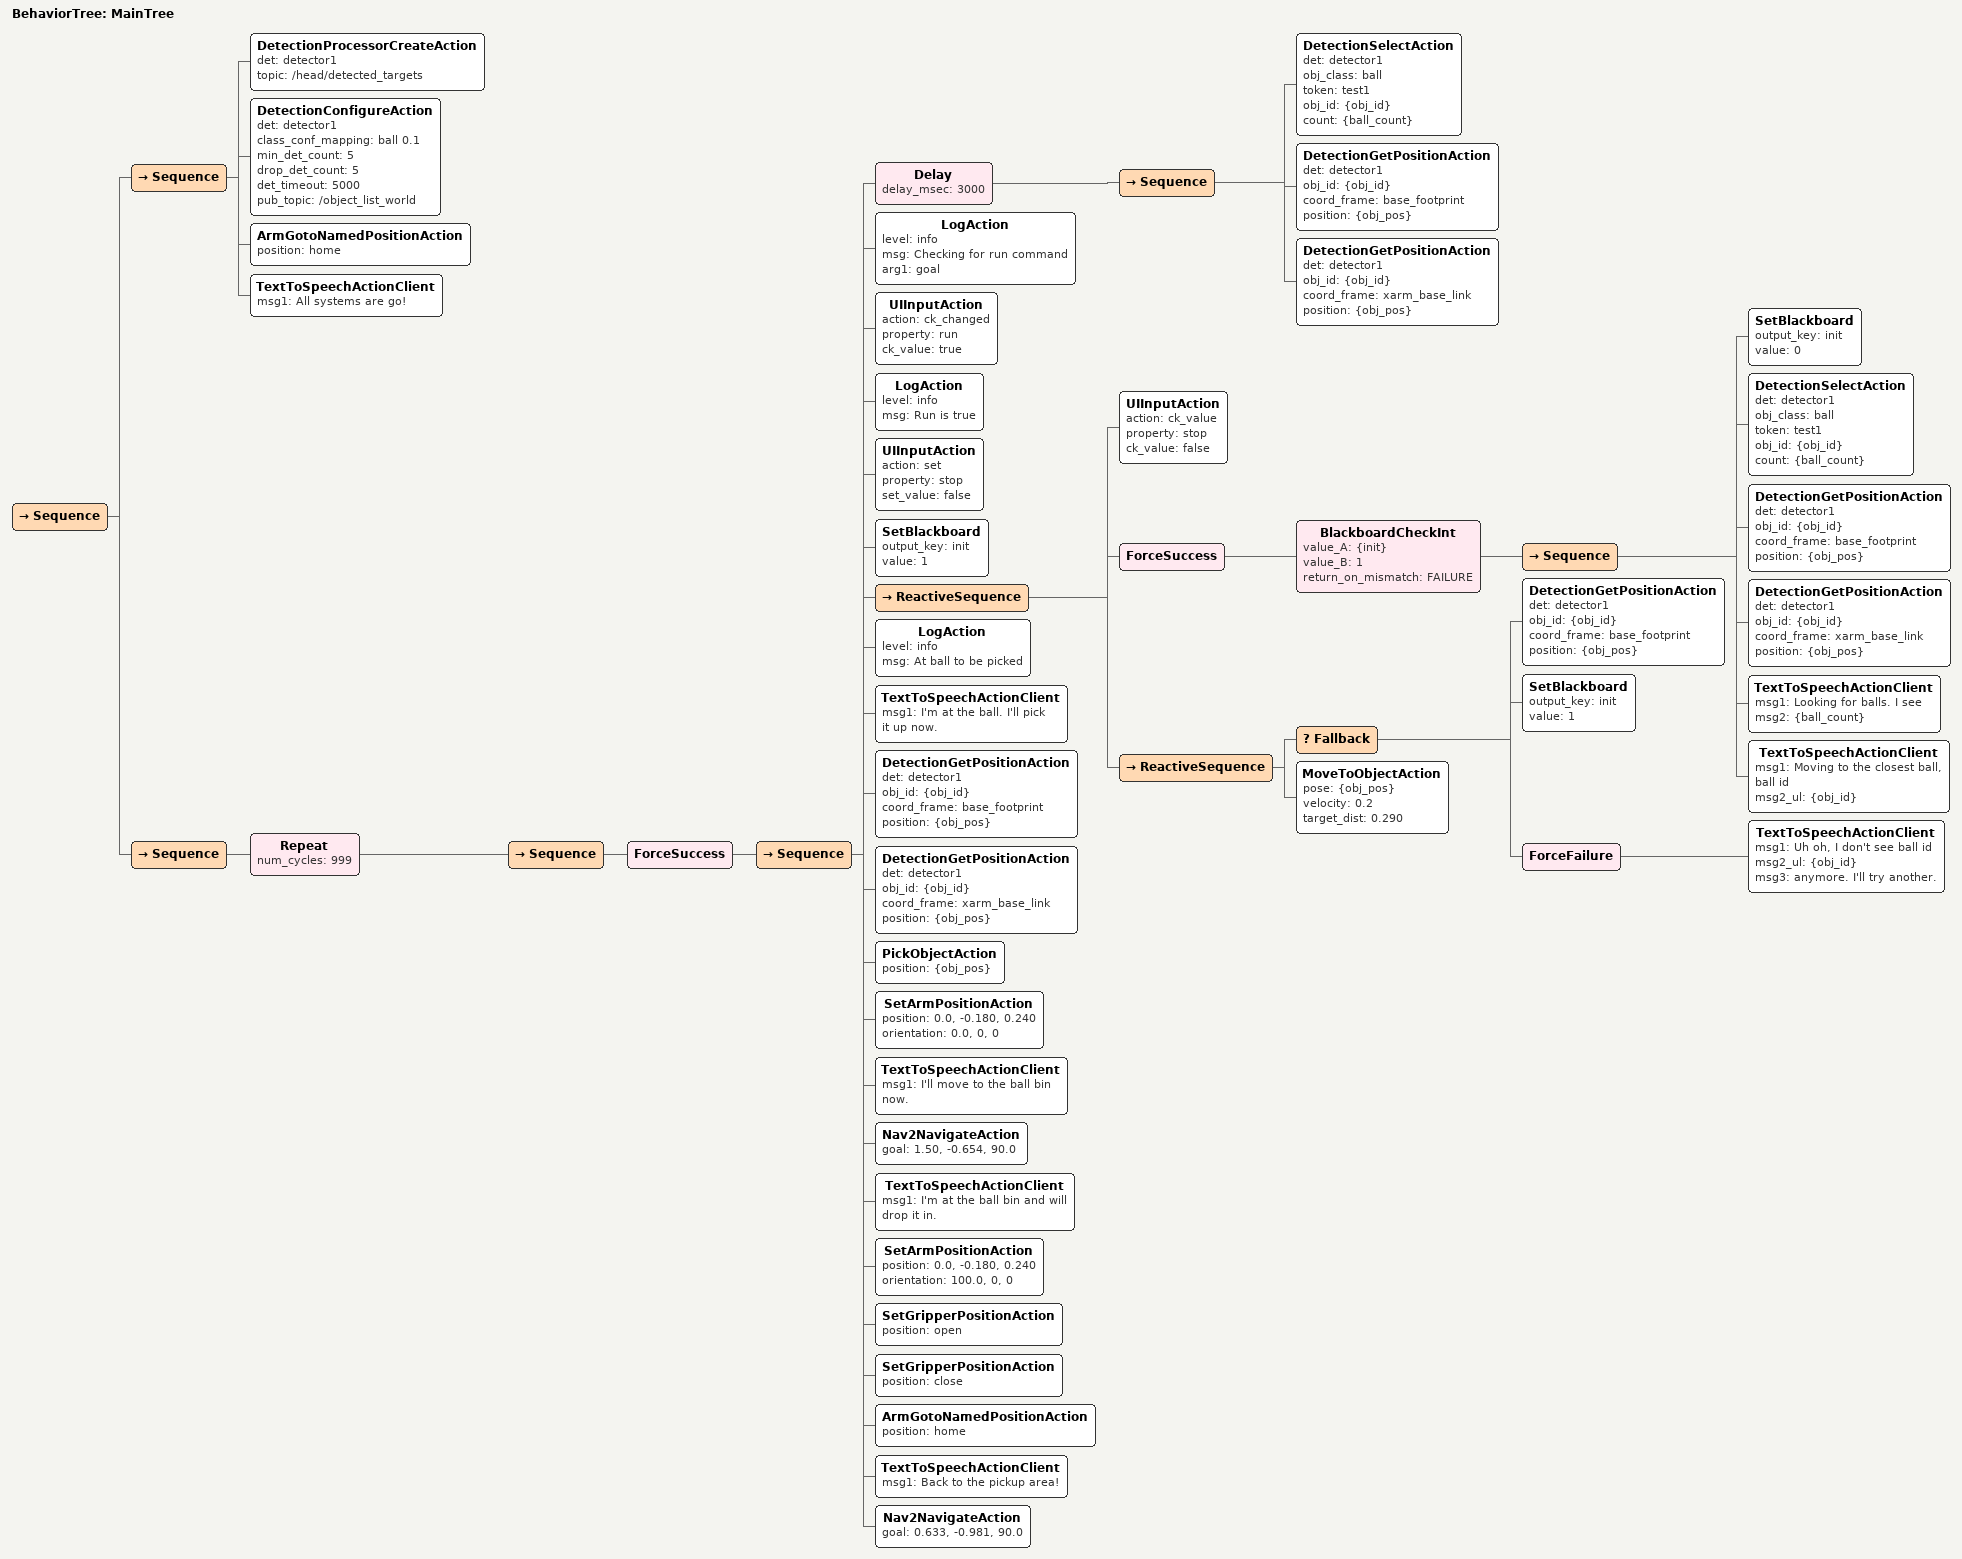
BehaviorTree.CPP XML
<root BTCPP_format="4" main_tree_to_execute="MainTree">
	<BehaviorTree ID="MainTree">
    <Sequence>
      <Sequence>
        <DetectionProcessorCreateAction det="detector1" topic="/head/detected_targets" />
        <DetectionConfigureAction det="detector1" class_conf_mapping="ball 0.1"
          min_det_count="5" drop_det_count="5" det_timeout="5000"
          pub_topic="/object_list_world" />
        <ArmGotoNamedPositionAction position="home" />
        <TextToSpeechActionClient msg1="All systems are go!"/>

      </Sequence>

      <Sequence>
        <Repeat num_cycles="999">
          <Sequence>
              <ForceSuccess>
                <Sequence>
                  <!-- Keep checking for balls in view until one or more are seen -->
                  <Delay delay_msec="3000">
                    <Sequence>
                      <!-- Try to select the closest ball -->
                      <DetectionSelectAction det="detector1" obj_class="ball" token="test1" obj_id="{obj_id}" count="{ball_count}"/>
                      <!-- Get the positions so they get printed in the console for debugging -->
                      <DetectionGetPositionAction det="detector1" obj_id="{obj_id}" coord_frame="base_footprint"  position="{obj_pos}"/>
                      <DetectionGetPositionAction det="detector1" obj_id="{obj_id}" coord_frame="xarm_base_link"  position="{obj_pos}"/>
                    </Sequence>
                  </Delay>

                  <LogAction level="info" msg="Checking for run command" arg1="goal" />
                  <!-- Check for the 'Go' button being press via the webui -->
                  <UIInputAction action="ck_changed" property="run" ck_value="true"/>
                  <!-- Button was pressed, run the pick and drop routine -->
                  <LogAction level="info" msg="Run is true" />
                  <UIInputAction action="set" property="stop" set_value="false"/>
                  <SetBlackboard output_key="init" value="1" />

                  <ReactiveSequence>
                    <UIInputAction action="ck_value" property="stop" ck_value="false"/>

                    <ForceSuccess>
  									  <BlackboardCheckInt value_A="{init}" value_B="1" return_on_mismatch="FAILURE">
                        <Sequence>
  	  									  <SetBlackboard output_key="init" value="0" />

                          <!-- Try to select the closest ball -->
                          <DetectionSelectAction det="detector1" obj_class="ball" token="test1" obj_id="{obj_id}" count="{ball_count}"/>
                          <!-- Get the positions so they get printed in the console for debugging -->
                          <DetectionGetPositionAction det="detector1" obj_id="{obj_id}" coord_frame="base_footprint"  position="{obj_pos}"/>
                          <DetectionGetPositionAction det="detector1" obj_id="{obj_id}" coord_frame="xarm_base_link"  position="{obj_pos}"/>

                          <TextToSpeechActionClient msg1="Looking for balls.  I see" msg2="{ball_count}"/>
                          <TextToSpeechActionClient msg1="Moving to the closest ball, ball id" msg2_ul="{obj_id}"/>
                        </Sequence>
  									  </BlackboardCheckInt>
                    </ForceSuccess>

                    <!-- Move to the selected ball (action above) -->
                    <ReactiveSequence>
                      <Fallback>
                        <DetectionGetPositionAction det="detector1" obj_id="{obj_id}"  coord_frame="base_footprint" position="{obj_pos}"/>
                        <SetBlackboard output_key="init" value="1" />
                        <ForceFailure>
                          <TextToSpeechActionClient msg1="Uh oh, I don't see ball id" msg2_ul="{obj_id}" msg3="anymore. I'll try another."/>
                        </ForceFailure>
                      </Fallback>
                      <!--MoveToObjectAction pose="{obj_pos}" velocity="0.15" target_dist="0.290" /-->
                      <MoveToObjectAction pose="{obj_pos}" velocity="0.2" target_dist="0.290" />
                    </ReactiveSequence>
                  </ReactiveSequence>

                  <LogAction level="info" msg="At ball to be picked" />
                  <TextToSpeechActionClient msg1="I'm at the ball.  I'll pick it up now."/>

                  <!-- This will log the position relative to the base link for debug -->
                  <DetectionGetPositionAction det="detector1" obj_id="{obj_id}" coord_frame="base_footprint"  position="{obj_pos}"/>
                  <!-- Get the position of the ball relative to the robot arm -->
                  <DetectionGetPositionAction det="detector1" obj_id="{obj_id}" coord_frame="xarm_base_link" position="{obj_pos}"/>
                  <!-- Pickup the ball -->
                  <PickObjectAction position="{obj_pos}"/>
                  <!-- Move the arm and ball up away from the floor -->
                  <SetArmPositionAction position="0.0, -0.180, 0.240" orientation="0.0, 0, 0" />

                  <TextToSpeechActionClient msg1="I'll move to the ball bin now."/>
                  <!-- Move to the ball bin -->
                  <Nav2NavigateAction goal="1.50, -0.654, 90.0" />

                  <TextToSpeechActionClient msg1="I'm at the ball bin and will drop it in."/>
                  <!-- Extend the arm over the bin -->
                  <SetArmPositionAction position="0.0, -0.180, 0.240" orientation="100.0, 0, 0" />
                  <!-- Open the gripper and let the ball drop -->
                  <SetGripperPositionAction position="open" />

                  <!-- Close the grip otherwise a finger will be in collision with the body when stowing the arm -->
                  <SetGripperPositionAction position="close" />

                  <!-- Stow the arm out of the way -->
                  <ArmGotoNamedPositionAction position="home" />
                  <TextToSpeechActionClient msg1="Back to the pickup area!"/>

                  <!-- Move to pick area -->
                  <Nav2NavigateAction goal="0.633, -0.981, 90.0" />
                </Sequence>
              </ForceSuccess>
          </Sequence>
        </Repeat>
  		</Sequence>
		</Sequence>
	</BehaviorTree>
</root>
